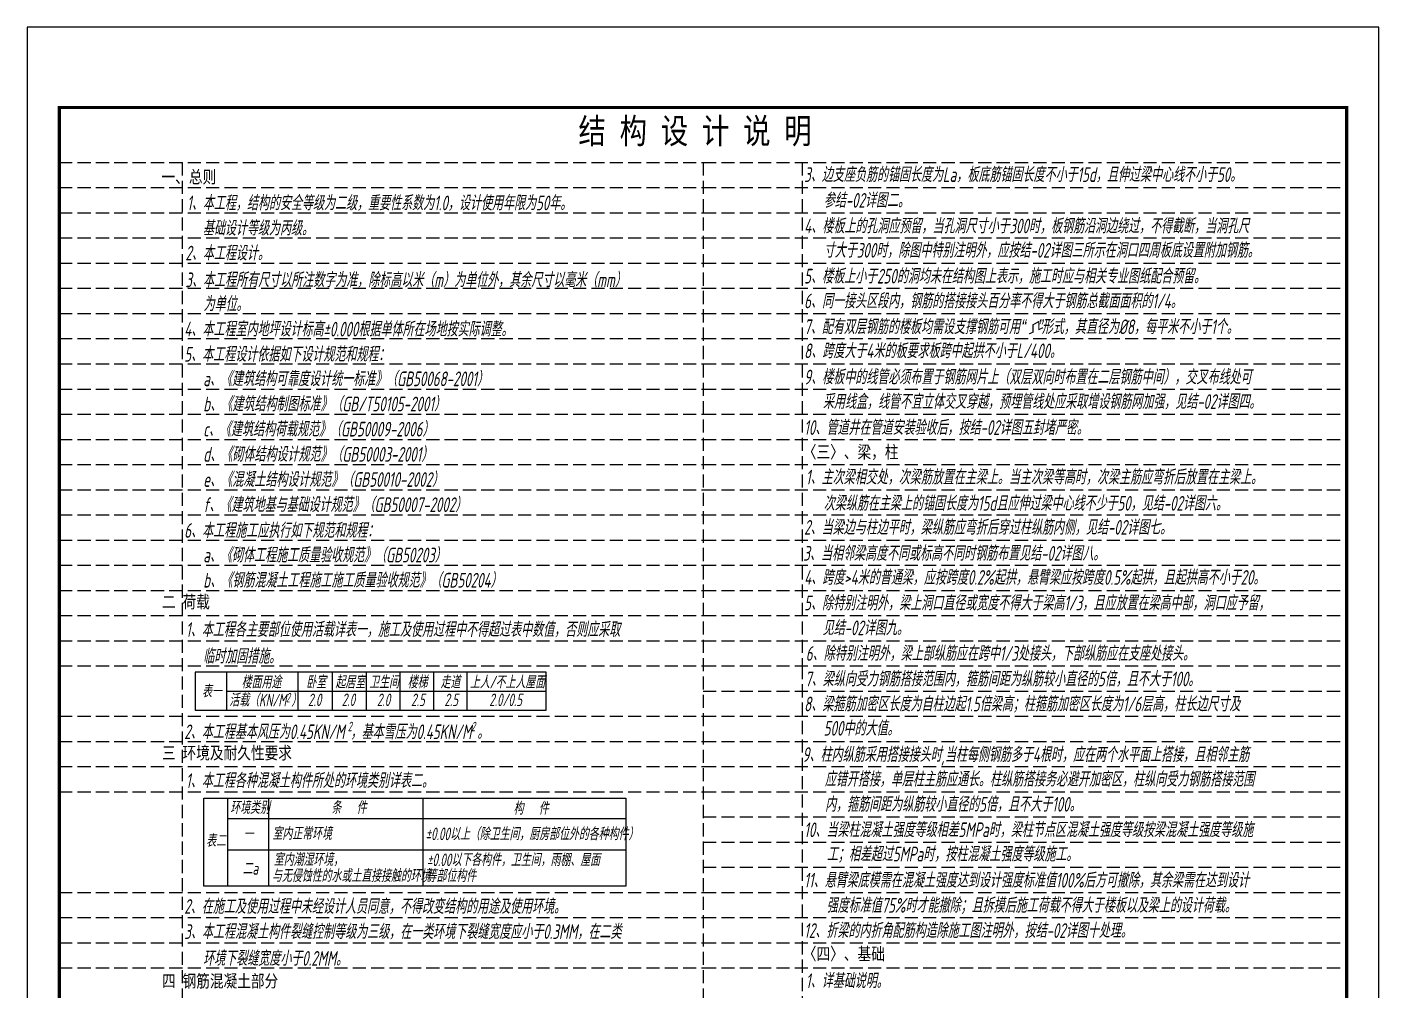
# Model space of a CAD drawing. Header units: millimetres. Extents: x -807114 to 558292, y -468455 to -61603.
# Drawn here: x -581947 to -556163, y -222590 to -204210 of the extents above; entities that cross this region are included whole.
import ezdxf
from ezdxf.enums import TextEntityAlignment as Align

# ---------------------------------------------------------------- set-up
doc = ezdxf.new("R2010")
doc.units = ezdxf.units.MM
doc.header["$LTSCALE"] = 1000
doc.linetypes.add('DASH', pattern=[0.35, 0.25, -0.1])
for name, color, linetype in [('2-OTHER', 7, 'Continuous'), ('PUB_TEXT', 3, 'Continuous'), ('PUB_TITLE', 4, 'Continuous'), ('标注1', 7, 'Continuous')]:
    doc.layers.add(name, color=color, linetype=linetype)
doc.styles.add('TEXT', font='gbeitc.shx', dxfattribs={"width": 0.85, "bigfont": 'hztxt.shx'})
doc.styles.add('宋体', font='simsun.ttc', dxfattribs={"width": 0.8})
doc.styles.add('黑体', font='', dxfattribs={"width": 0.85})
doc.styles.get('黑体').set_extended_font_data('SimHei')

# ---------------------------------------------------------------- blocks, each defined once
blk = doc.blocks.new('G$CB05D023B')
at = {"layer": 'PUB_TITLE'}
blk.add_lwpolyline([(0, 36466), (0, 0), (25784, 0), (25784, 36466)], close=True, dxfattribs=at)
at = {"layer": 'PUB_TITLE', "const_width": 61.4}
blk.add_lwpolyline([(614, 34931), (614, 614), (25170, 614), (25170, 34931)], close=True, dxfattribs=at)

msp = doc.modelspace()

# ---------------------------------------------------------------- linework, layer by layer
at = {"layer": '2-OTHER', "color": 4, "const_width": 21}
msp.add_lwpolyline([(-562838.6, -210062.3), (-562761.5, -210028.1), (-562761.5, -209888.3), (-562651.9, -209825.8), (-562651.9, -209979.4), (-562569.8, -209942.9)], dxfattribs=at)
at = {"layer": 'PUB_TEXT', "color": 4}
for p, q in [((-578141.9, -216513.4), (-578141.9, -217233.4)), ((-576782.2, -216513.4), (-576782.2, -217233.4)), ((-576126.5, -216513.4), (-576126.5, -217233.4)), ((-575482, -216513.4), (-575482, -217233.4)), ((-574836.9, -216513.4), (-574836.9, -217233.4)), ((-574191.7, -216513.4), (-574191.7, -217233.4)), ((-573557.6, -216513.4), (-573557.6, -217233.4)), ((-573557.6, -216513.4), (-573557.6, -217233.4)), ((-578141.9, -216873.4), (-572045.7, -216873.4)), ((-578125.1, -218912), (-578125.1, -220591.9)), ((-577342, -218912), (-577342, -220591.9)), ((-574397, -218912), (-574397, -220591.9)), ((-578125.1, -219302), (-570537.9, -219302)), ((-578125.1, -219902), (-570537.9, -219902))]:
    msp.add_line(p, q, dxfattribs=at)
for points in [[(-578741.9, -217233.4), (-572045.7, -217233.4), (-572045.7, -216513.4), (-578741.9, -216513.4), (-578741.9, -217233.4)], [(-578577.1, -218912), (-570527.4, -218912), (-570527.4, -220591.9), (-578577.1, -220591.9), (-578577.1, -218912)]]:
    msp.add_lwpolyline(points, dxfattribs=at)
at = {"layer": '标注1', "color": 251, "linetype": 'DASH'}
for p, q in [((-581333, -206791.9), (-569054.8, -206791.9)), ((-578985.5, -206791.9), (-578985.5, -236071.9)), ((-569054.8, -206791.9), (-556776.7, -206791.9)), ((-569054.8, -206791.9), (-569054.8, -236071.9)), ((-567162.5, -206791.9), (-567162.5, -216391.9)), ((-581333, -207271.9), (-569054.8, -207271.9)), ((-569054.8, -207271.9), (-556776.7, -207271.9)), ((-581333, -207751.9), (-569054.8, -207751.9)), ((-569054.8, -207751.9), (-556776.7, -207751.9)), ((-581333, -208231.9), (-569054.8, -208231.9)), ((-569054.8, -208231.9), (-556776.7, -208231.9)), ((-581333, -208711.9), (-569054.8, -208711.9)), ((-569054.8, -208711.9), (-556776.7, -208711.9)), ((-581333, -209191.9), (-569054.8, -209191.9)), ((-569054.8, -209191.9), (-556776.7, -209191.9)), ((-581333, -209671.9), (-569054.8, -209671.9)), ((-569054.8, -209671.9), (-556776.7, -209671.9)), ((-581333, -210151.9), (-569054.8, -210151.9)), ((-569054.8, -210151.9), (-556776.7, -210151.9)), ((-581333, -210631.9), (-569054.8, -210631.9)), ((-569054.8, -210631.9), (-556776.7, -210631.9)), ((-581333, -211111.9), (-569054.8, -211111.9)), ((-569054.8, -211111.9), (-556776.7, -211111.9)), ((-581333, -211591.9), (-569054.8, -211591.9)), ((-569054.8, -211591.9), (-556776.7, -211591.9)), ((-581333, -212071.9), (-569054.8, -212071.9)), ((-569054.8, -212071.9), (-556776.7, -212071.9)), ((-581333, -212551.9), (-569054.8, -212551.9)), ((-569054.8, -212551.9), (-556776.7, -212551.9)), ((-581333, -213031.9), (-569054.8, -213031.9)), ((-569054.8, -213031.9), (-556776.7, -213031.9)), ((-581333, -213511.9), (-569054.8, -213511.9)), ((-569054.8, -213511.9), (-556776.7, -213511.9)), ((-581333, -213991.9), (-569054.8, -213991.9)), ((-569054.8, -213991.9), (-556776.7, -213991.9)), ((-581333, -214471.9), (-569054.8, -214471.9)), ((-569054.8, -214471.9), (-556776.7, -214471.9)), ((-581333, -214951.9), (-569054.8, -214951.9)), ((-569054.8, -214951.9), (-556776.7, -214951.9)), ((-581333, -215431.9), (-569054.8, -215431.9)), ((-569054.8, -215431.9), (-556776.7, -215431.9)), ((-581333, -215911.9), (-569054.8, -215911.9)), ((-569054.8, -215911.9), (-556776.7, -215911.9)), ((-581333, -216391.9), (-569054.8, -216391.9)), ((-569054.8, -216391.9), (-556776.7, -216391.9)), ((-569054.8, -216391.9), (-556776.7, -216391.9)), ((-567162.5, -216391.9), (-567162.5, -236071.9)), ((-569054.8, -216871.9), (-556776.7, -216871.9)), ((-581333, -217351.9), (-569054.8, -217351.9)), ((-569054.8, -217351.9), (-556776.7, -217351.9)), ((-581333, -217831.9), (-569054.8, -217831.9)), ((-569054.8, -217831.9), (-556776.7, -217831.9)), ((-581333, -218311.9), (-569054.8, -218311.9)), ((-569054.8, -218311.9), (-556776.7, -218311.9)), ((-581333, -218791.9), (-569054.8, -218791.9)), ((-569054.8, -218791.9), (-556776.7, -218791.9)), ((-569054.8, -219271.9), (-556776.7, -219271.9)), ((-569054.8, -219751.9), (-556776.7, -219751.9)), ((-569054.8, -220231.9), (-556776.7, -220231.9)), ((-581333, -220711.9), (-569054.8, -220711.9)), ((-569054.8, -220711.9), (-556776.7, -220711.9)), ((-581333, -221191.9), (-569054.8, -221191.9)), ((-569054.8, -221191.9), (-556776.7, -221191.9)), ((-581333, -221671.9), (-569054.8, -221671.9)), ((-569054.8, -221671.9), (-556776.7, -221671.9)), ((-581333, -222151.9), (-569054.8, -222151.9)), ((-569054.8, -222151.9), (-556776.7, -222151.9))]:
    msp.add_line(p, q, dxfattribs=at)

# ---------------------------------------------------------------- block references
at = {"color": 1}
msp.add_blockref('G$CB05D023B', (-581946.9, -240676.2), dxfattribs=at)

# ---------------------------------------------------------------- texts
at = {"layer": 'PUB_TEXT'}
for s, height, style, width, p in [('结 构 设 计 说 明', 480, '宋体', 0.8, (-571431.1, -206430)), ('4、本工程室内地坪设计标高%%P0.000根据单体所在场地按实际调整。', 280, 'TEXT', 0.75, (-578949.3, -210109.9))]:
    msp.add_text(s, height=height, dxfattribs=dict(at, style=style, width=width)).set_placement(p)
at = {"layer": 'PUB_TEXT', "color": 3, "style": '黑体', "width": 0.8}
for s, p in [('一、总则', (-579381.6, -207186.7)), ('〈三〉、梁，柱', (-567151, -212431)), ('二 荷载', (-579372.1, -215289.7)), ('三 环境及耐久性要求', (-579372.1, -218169.7)), ('〈四〉、基础', (-567151, -222001.5)), ('四 钢筋混凝土部分', (-579372.1, -222519.7))]:
    msp.add_text(s, height=238.99, dxfattribs=at).set_placement(p)
at = {"layer": 'PUB_TEXT', "color": 0, "style": 'TEXT', "width": 0.75}
for s, height, p in [('3、边支座负筋的锚固长度为La，板底筋锚固长度不小于15d，且伸过梁中心线不小于50。', 280, (-567126.3, -207163.9)), ('1、本工程，结构的安全等级为二级，重要性系数为1.0，设计使用年限为50年。', 280, (-578895.6, -207704.6)), ('参结-02详图二。', 280, (-566754, -207654.6)), ('基础设计等级为丙级。', 280, (-578595.7, -208184.6)), ('4、楼板上的孔洞应预留，当孔洞尺寸小于300时，板钢筋沿洞边绕过，不得截断，当洞孔尺', 280, (-567126.3, -208143.3)), ('寸大于300时，除图中特别注明外，应按结-02详图三所示在洞口四周板底设置附加钢筋。', 280, (-566754, -208607.2)), ('2、本工程设计。', 280, (-578927.6, -208660.4)), ('5、楼板上小于250的洞均未在结构图上表示，施工时应与相关专业图纸配合预留。', 280, (-567126.3, -209100.3)), ('3、本工程所有尺寸以所注数字为准，除标高以米（m）为单位外，其余尺寸以毫米（mm）', 280, (-578928.1, -209171.3)), ('为单位。', 280, (-578583.2, -209629.9)), ('6、同一接头区段内，钢筋的搭接接头百分率不得大于钢筋总截面面积的1/4。', 280, (-567126.3, -209573.5)), ('7、配有双层钢筋的楼板均需设支撑钢筋可用“  ”形式，其直径为%%C8，每平米不小于1个。', 280, (-567126.3, -210065.1)), ('5、本工程设计依据如下设计规范和规程：', 280, (-578949.3, -210589.9)), ('8、跨度大于4米的板要求板跨中起拱不小于L/400。', 280, (-567126.3, -210523.7)), ('a、《建筑结构可靠度设计统一标准》（GB50068-2001）', 280, (-578586.2, -211057.8)), ('9、楼板中的线管必须布置于钢筋网片上（双层双向时布置在二层钢筋中间），交叉布线处可', 280, (-567126.3, -211023.3)), ('b、《建筑结构制图标准》（GB/T50105-2001）', 280, (-578586.2, -211537.8)), ('采用线盒，线管不宜立体交叉穿越，预埋管线处应采取增设钢筋网加强，见结-02详图四。', 280, (-566770.9, -211491.9)), ('10、管道井在管道安装验收后，按结-02详图五封堵严密。', 280, (-567126.3, -211987.2)), ('c、《建筑结构荷载规范》（GB50009-2006）', 280, (-578586.2, -212017.8)), ('d、《砌体结构设计规范》（GB50003-2001）', 280, (-578586.2, -212497.8)), ('e、《混凝土结构设计规范》（GB50010-2002）', 280, (-578586.2, -212977.8)), ('1、主次梁相交处，次梁筋放置在主梁上。当主次梁等高时，次梁主筋应弯折后放置在主梁上。', 280, (-567093.7, -212931.6)), ('f、《建筑地基与基础设计规范》（GB50007-2002）', 280, (-578586.2, -213457.8)), ('次梁纵筋在主梁上的锚固长度为15d且应伸过梁中心线不少于50，见结-02详图六。', 280, (-566754, -213431.4)), ('6、本工程施工应执行如下规范和规程：', 280, (-578949.3, -213949.9)), ('2、当梁边与柱边平时，梁纵筋应弯折后穿过柱纵筋内侧，见结-02详图七。', 280, (-567126.3, -213889.4)), ('a、《砌体工程施工质量验收规范》（GB50203）', 280, (-578586.2, -214417.8)), ('3、当相邻梁高度不同或标高不同时钢筋布置见结-02详图八。', 280, (-567143.3, -214385.6)), ('b、《钢筋混凝土工程施工施工质量验收规范》（GB50204）', 280, (-578586.2, -214897.8)), ('4、跨度>4米的普通梁，应按跨度0.2%起拱，悬臂梁应按跨度0.5%起拱，且起拱高不小于20。', 280, (-567126.3, -214845.1)), ('5、除特别注明外，梁上洞口直径或宽度不得大于梁高1/3，且应放置在梁高中部，洞口应予留，', 280, (-567126.3, -215332.4)), ('1、本工程各主要部位使用活载详表一，施工及使用过程中不得超过表中数值，否则应采取', 280, (-578916.7, -215838.2)), ('见结-02详图九。', 280, (-566775.2, -215806.2)), ('临时加固措施。', 280, (-578590.5, -216347.4)), ('6、除特别注明外，梁上部纵筋应在跨中1/3处接头，下部纵筋应在支座处接头。', 280, (-567095.2, -216294.3)), ('楼面用途', 240, (-577855.2, -216820.3)), ('卧室', 240, (-576623.9, -216820.3)), ('起居室', 240, (-576067.8, -216820.3)), ('卫生间', 240, (-575422.6, -216820.3)), ('楼梯', 240, (-574689.7, -216820.3)), ('走道', 240, (-574065.4, -216820.3)), ('上人/不上人屋面', 240, (-573502.5, -216820.3)), ('7、梁纵向受力钢筋搭接范围内，箍筋间距为纵筋较小直径的5倍，且不大于100。', 280, (-567109, -216781.5)), ('表一', 240, (-578611.8, -216995.7)), ('活载（KN/M ）', 240, (-578090.4, -217163.1)), ('2.0', 240, (-576588.8, -217158.9)), ('2.0', 240, (-575944.4, -217157.5)), ('2.0', 240, (-575275.1, -217158.9)), ('2.5', 240, (-574622.7, -217158.9)), ('2.5', 240, (-573987.8, -217158.9)), ('2.0/0.5', 240, (-573133.2, -217158.9)), ('8、梁箍筋加密区长度为自柱边起1.5倍梁高；柱箍筋加密区长度为1/6层高，柱长边尺寸及', 280, (-567126.3, -217258.6)), ('2、本工程基本风压为0.45KN/M ，基本雪压为0.45KN/M 。', 280, (-578949.3, -217788.2)), ('500中的大值。', 280, (-566754, -217722)), ('9、柱内纵筋采用搭接接头时,当柱每侧钢筋多于4根时，应在两个水平面上搭接，且相邻主筋', 280, (-567158.1, -218222.7)), ('应错开搭接，单层柱主筋应通长。柱纵筋搭接务必避开加密区，柱纵向受力钢筋搭接范围', 280, (-566734.9, -218692.3)), ('1、本工程各种混凝土构件所处的环境类别详表二。', 280, (-578916.7, -218718.2)), ('内，箍筋间距为纵筋较小直径的5倍，且不大于100。', 280, (-566729.6, -219171)), ('环境类别', 240, (-578073.3, -219213.5)), ('条   件', 240, (-576144.3, -219213.5)), ('构   件', 240, (-572670.7, -219227.4)), ('10、当梁柱混凝土强度等级相差5MPa时，梁柱节点区混凝土强度等级按梁混凝土强度等级施', 280, (-567126.3, -219656.6)), ('表二', 240, (-578533.4, -219845)), ('一', 240, (-577819.5, -219717.2)), ('室内正常环境', 240, (-577268.9, -219708.1)), ('%%p0.00以上（除卫生间，厨房部位外的各种构件）', 240, (-574346.4, -219714.7)), ('室内潮湿环境，', 240, (-577243.7, -220205)), ('工；相差超过5MPa时，按柱混凝土强度等级施工。', 280, (-566694.9, -220119.7)), ('二a', 240, (-577836.5, -220373.6)), ('%%p0.00以下各构件，卫生间，雨棚、屋面', 240, (-574320.6, -220208.9)), ('与无侵蚀性的水或土直接接触的环境', 240, (-577277.6, -220512.1)), ('等部位构件', 240, (-574330.5, -220512.3)), ('11、悬臂梁底模需在混凝土强度达到设计强度标准值100%后方可撤除，其余梁需在达到设计', 280, (-567126.3, -220618.4)), ('2、在施工及使用过程中未经设计人员同意，不得改变结构的用途及使用环境。', 280, (-578949.3, -221118.2)), ('强度标准值75%时才能撤除；且拆摸后施工荷载不得大于楼板以及梁上的设计荷载。', 280, (-566700.2, -221097.3)), ('3、本工程混凝土构件裂缝控制等级为三级，在一类环境下裂缝宽度应小于0.3MM，在二类', 280, (-578949.3, -221598.2)), ('12、折梁的内折角配筋构造除施工图注明外，按结-02详图十处理。', 280, (-567126.3, -221578.4)), ('环境下裂缝宽度小于0.2MM。', 280, (-578590.5, -222108.2)), ('1、详基础说明。', 280, (-567093.7, -222535.8))]:
    msp.add_text(s, height=height, dxfattribs=at).set_placement(p)
for p in [(-577007.5, -216907.9), (-575828.7, -217457), (-573474.8, -217457)]:
    msp.add_text('2', height=180, dxfattribs=at).set_placement(p, align=Align.TOP_LEFT)

doc.saveas('drawing.dxf')
